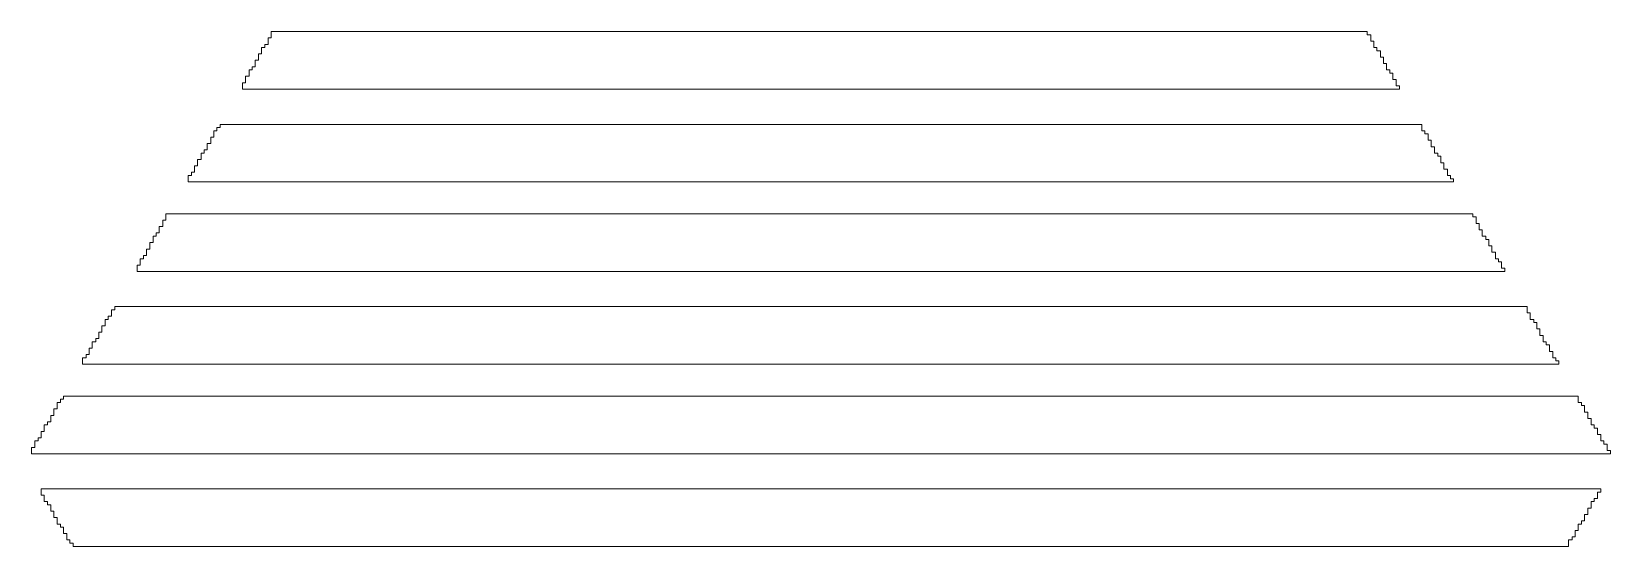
# Model space of a CAD drawing. Header units: millimetres. Extents: x 84.5 to 98.3, y -131.8 to -115.4.
# Drawn here: x 86.88 to 97.34, y -126.97 to -123.56 of the extents above; entities that cross this region are included whole.
import ezdxf

# ---------------------------------------------------------------- set-up
doc = ezdxf.new("R2010")
doc.units = ezdxf.units.MM
doc.header["$MEASUREMENT"] = 0
doc.layers.add('Layer 1', color=7, linetype='Continuous', lineweight=0)

msp = doc.modelspace()

# ---------------------------------------------------------------- linework, layer by layer
at = {"layer": 'Layer 1'}
for points, knots in [([(88.281, -123.92), (88.281, -123.92), (88.281, -123.92), (88.281, -123.92), (88.281, -123.92), (88.281, -123.898), (88.281, -123.898), (88.281, -123.898), (88.302, -123.898), (88.302, -123.898), (88.302, -123.898), (88.302, -123.877), (88.302, -123.877), (88.302, -123.877), (88.302, -123.877), (88.302, -123.877), (88.302, -123.877), (88.302, -123.856), (88.302, -123.856), (88.302, -123.856), (88.325, -123.856), (88.325, -123.856), (88.325, -123.856), (88.325, -123.835), (88.325, -123.835), (88.325, -123.835), (88.325, -123.814), (88.325, -123.814), (88.325, -123.814), (88.345, -123.814), (88.345, -123.814), (88.345, -123.814), (88.345, -123.793), (88.345, -123.793), (88.345, -123.793), (88.365, -123.793), (88.365, -123.793), (88.365, -123.793), (88.365, -123.771), (88.365, -123.771), (88.365, -123.771), (88.365, -123.771), (88.365, -123.771), (88.365, -123.771), (88.365, -123.75), (88.365, -123.75), (88.365, -123.75), (88.388, -123.75), (88.388, -123.75), (88.388, -123.75), (88.388, -123.729), (88.388, -123.729), (88.388, -123.729), (88.388, -123.708), (88.388, -123.708), (88.388, -123.708), (88.408, -123.708), (88.408, -123.708), (88.408, -123.708), (88.408, -123.687), (88.408, -123.687), (88.408, -123.687), (88.408, -123.666), (88.408, -123.666), (88.408, -123.666), (88.429, -123.666), (88.429, -123.666), (88.429, -123.666), (88.429, -123.645), (88.429, -123.645), (88.429, -123.645), (88.452, -123.645), (88.452, -123.645), (88.452, -123.645), (88.452, -123.623), (88.452, -123.623), (88.452, -123.623), (88.452, -123.623), (88.452, -123.623), (88.452, -123.623), (88.452, -123.602), (88.452, -123.602), (88.452, -123.602), (88.472, -123.602), (88.472, -123.602), (88.472, -123.602), (88.472, -123.581), (88.472, -123.581), (88.472, -123.581), (88.472, -123.56), (88.472, -123.56), (88.472, -123.56), (95.731, -123.56), (95.731, -123.56), (95.731, -123.56), (95.731, -123.581), (95.731, -123.581), (95.731, -123.581), (95.754, -123.581), (95.754, -123.581), (95.754, -123.581), (95.754, -123.602), (95.754, -123.602), (95.754, -123.602), (95.754, -123.623), (95.754, -123.623), (95.754, -123.623), (95.774, -123.623), (95.774, -123.623), (95.774, -123.623), (95.774, -123.645), (95.774, -123.645), (95.774, -123.645), (95.774, -123.645), (95.774, -123.645), (95.774, -123.645), (95.774, -123.666), (95.774, -123.666), (95.774, -123.666), (95.795, -123.666), (95.795, -123.666), (95.795, -123.666), (95.795, -123.687), (95.795, -123.687), (95.795, -123.687), (95.818, -123.687), (95.818, -123.687), (95.818, -123.687), (95.818, -123.708), (95.818, -123.708), (95.818, -123.708), (95.818, -123.729), (95.818, -123.729), (95.818, -123.729), (95.838, -123.729), (95.838, -123.729), (95.838, -123.729), (95.838, -123.75), (95.838, -123.75), (95.838, -123.75), (95.838, -123.771), (95.838, -123.771), (95.838, -123.771), (95.858, -123.771), (95.858, -123.771), (95.858, -123.771), (95.858, -123.793), (95.858, -123.793), (95.858, -123.793), (95.858, -123.793), (95.858, -123.793), (95.858, -123.793), (95.858, -123.814), (95.858, -123.814), (95.858, -123.814), (95.881, -123.814), (95.881, -123.814), (95.881, -123.814), (95.881, -123.835), (95.881, -123.835), (95.881, -123.835), (95.901, -123.835), (95.901, -123.835), (95.901, -123.835), (95.901, -123.856), (95.901, -123.856), (95.901, -123.856), (95.901, -123.877), (95.901, -123.877), (95.901, -123.877), (95.922, -123.877), (95.922, -123.877), (95.922, -123.877), (95.922, -123.898), (95.922, -123.898), (95.922, -123.898), (95.922, -123.898), (95.922, -123.898), (95.922, -123.898), (95.922, -123.92), (95.922, -123.92), (95.922, -123.92), (95.945, -123.92), (95.945, -123.92), (95.945, -123.92), (95.945, -123.941), (95.945, -123.941), (95.945, -123.941), (88.281, -123.941), (88.281, -123.941), (88.281, -123.941), (88.281, -123.92), (88.281, -123.92)], [0, 0, 0, 0, 1, 1, 1, 2, 2, 2, 3, 3, 3, 4, 4, 4, 5, 5, 5, 6, 6, 6, 7, 7, 7, 8, 8, 8, 9, 9, 9, 10, 10, 10, 11, 11, 11, 12, 12, 12, 13, 13, 13, 14, 14, 14, 15, 15, 15, 16, 16, 16, 17, 17, 17, 18, 18, 18, 19, 19, 19, 20, 20, 20, 21, 21, 21, 22, 22, 22, 23, 23, 23, 24, 24, 24, 25, 25, 25, 26, 26, 26, 27, 27, 27, 28, 28, 28, 29, 29, 29, 30, 30, 30, 31, 31, 31, 32, 32, 32, 33, 33, 33, 34, 34, 34, 35, 35, 35, 36, 36, 36, 37, 37, 37, 38, 38, 38, 39, 39, 39, 40, 40, 40, 41, 41, 41, 42, 42, 42, 43, 43, 43, 44, 44, 44, 45, 45, 45, 46, 46, 46, 47, 47, 47, 48, 48, 48, 49, 49, 49, 50, 50, 50, 51, 51, 51, 52, 52, 52, 53, 53, 53, 54, 54, 54, 55, 55, 55, 56, 56, 56, 57, 57, 57, 58, 58, 58, 59, 59, 59, 60, 60, 60, 61, 61, 61, 62, 62, 62, 63, 63, 63, 64, 64, 64, 64]), ([(87.921, -124.534), (87.921, -124.534), (87.921, -124.512), (87.921, -124.512), (87.921, -124.512), (87.944, -124.512), (87.944, -124.512), (87.944, -124.512), (87.944, -124.491), (87.944, -124.491), (87.944, -124.491), (87.964, -124.491), (87.964, -124.491), (87.964, -124.491), (87.964, -124.47), (87.964, -124.47), (87.964, -124.47), (87.964, -124.47), (87.964, -124.47), (87.964, -124.47), (87.964, -124.449), (87.964, -124.449), (87.964, -124.449), (87.984, -124.449), (87.984, -124.449), (87.984, -124.449), (87.984, -124.428), (87.984, -124.428), (87.984, -124.428), (87.984, -124.428), (87.984, -124.428), (87.984, -124.428), (87.984, -124.406), (87.984, -124.406), (87.984, -124.406), (88.007, -124.406), (88.007, -124.406), (88.007, -124.406), (88.007, -124.385), (88.007, -124.385), (88.007, -124.385), (88.007, -124.364), (88.007, -124.364), (88.007, -124.364), (88.027, -124.364), (88.027, -124.364), (88.027, -124.364), (88.027, -124.343), (88.027, -124.343), (88.027, -124.343), (88.048, -124.343), (88.048, -124.343), (88.048, -124.343), (88.048, -124.322), (88.048, -124.322), (88.048, -124.322), (88.048, -124.322), (88.048, -124.322), (88.048, -124.322), (88.048, -124.301), (88.048, -124.301), (88.048, -124.301), (88.071, -124.301), (88.071, -124.301), (88.071, -124.301), (88.071, -124.279), (88.071, -124.279), (88.071, -124.279), (88.071, -124.258), (88.071, -124.258), (88.071, -124.258), (88.091, -124.258), (88.091, -124.258), (88.091, -124.258), (88.091, -124.237), (88.091, -124.237), (88.091, -124.237), (88.091, -124.216), (88.091, -124.216), (88.091, -124.216), (88.111, -124.216), (88.111, -124.216), (88.111, -124.216), (88.111, -124.195), (88.111, -124.195), (88.111, -124.195), (88.134, -124.195), (88.134, -124.195), (88.134, -124.195), (88.134, -124.174), (88.134, -124.174), (88.134, -124.174), (96.092, -124.174), (96.092, -124.174), (96.092, -124.174), (96.092, -124.195), (96.092, -124.195), (96.092, -124.195), (96.092, -124.195), (96.092, -124.195), (96.092, -124.195), (96.092, -124.216), (96.092, -124.216), (96.092, -124.216), (96.112, -124.216), (96.112, -124.216), (96.112, -124.216), (96.112, -124.237), (96.112, -124.237), (96.112, -124.237), (96.135, -124.237), (96.135, -124.237), (96.135, -124.237), (96.135, -124.258), (96.135, -124.258), (96.135, -124.258), (96.135, -124.279), (96.135, -124.279), (96.135, -124.279), (96.155, -124.279), (96.155, -124.279), (96.155, -124.279), (96.155, -124.301), (96.155, -124.301), (96.155, -124.301), (96.155, -124.322), (96.155, -124.322), (96.155, -124.322), (96.176, -124.322), (96.176, -124.322), (96.176, -124.322), (96.176, -124.343), (96.176, -124.343), (96.176, -124.343), (96.176, -124.343), (96.176, -124.343), (96.176, -124.343), (96.176, -124.364), (96.176, -124.364), (96.176, -124.364), (96.199, -124.364), (96.199, -124.364), (96.199, -124.364), (96.199, -124.385), (96.199, -124.385), (96.199, -124.385), (96.219, -124.385), (96.219, -124.385), (96.219, -124.385), (96.219, -124.406), (96.219, -124.406), (96.219, -124.406), (96.219, -124.428), (96.219, -124.428), (96.219, -124.428), (96.239, -124.428), (96.239, -124.428), (96.239, -124.428), (96.239, -124.449), (96.239, -124.449), (96.239, -124.449), (96.239, -124.449), (96.239, -124.449), (96.239, -124.449), (96.239, -124.47), (96.239, -124.47), (96.239, -124.47), (96.262, -124.47), (96.262, -124.47), (96.262, -124.47), (96.262, -124.491), (96.262, -124.491), (96.262, -124.491), (96.262, -124.491), (96.262, -124.491), (96.262, -124.491), (96.262, -124.512), (96.262, -124.512), (96.262, -124.512), (96.282, -124.512), (96.282, -124.512), (96.282, -124.512), (96.282, -124.534), (96.282, -124.534), (96.282, -124.534), (96.303, -124.534), (96.303, -124.534), (96.303, -124.534), (96.303, -124.555), (96.303, -124.555), (96.303, -124.555), (87.921, -124.555), (87.921, -124.555), (87.921, -124.555), (87.921, -124.534), (87.921, -124.534)], [0, 0, 0, 0, 1, 1, 1, 2, 2, 2, 3, 3, 3, 4, 4, 4, 5, 5, 5, 6, 6, 6, 7, 7, 7, 8, 8, 8, 9, 9, 9, 10, 10, 10, 11, 11, 11, 12, 12, 12, 13, 13, 13, 14, 14, 14, 15, 15, 15, 16, 16, 16, 17, 17, 17, 18, 18, 18, 19, 19, 19, 20, 20, 20, 21, 21, 21, 22, 22, 22, 23, 23, 23, 24, 24, 24, 25, 25, 25, 26, 26, 26, 27, 27, 27, 28, 28, 28, 29, 29, 29, 30, 30, 30, 31, 31, 31, 32, 32, 32, 33, 33, 33, 34, 34, 34, 35, 35, 35, 36, 36, 36, 37, 37, 37, 38, 38, 38, 39, 39, 39, 40, 40, 40, 41, 41, 41, 42, 42, 42, 43, 43, 43, 44, 44, 44, 45, 45, 45, 46, 46, 46, 47, 47, 47, 48, 48, 48, 49, 49, 49, 50, 50, 50, 51, 51, 51, 52, 52, 52, 53, 53, 53, 54, 54, 54, 55, 55, 55, 56, 56, 56, 57, 57, 57, 58, 58, 58, 59, 59, 59, 60, 60, 60, 61, 61, 61, 62, 62, 62, 63, 63, 63, 64, 64, 64, 65, 65, 65, 65]), ([(87.583, -125.126), (87.583, -125.126), (87.583, -125.126), (87.583, -125.126), (87.583, -125.126), (87.583, -125.105), (87.583, -125.105), (87.583, -125.105), (87.603, -125.105), (87.603, -125.105), (87.603, -125.105), (87.603, -125.084), (87.603, -125.084), (87.603, -125.084), (87.603, -125.063), (87.603, -125.063), (87.603, -125.063), (87.626, -125.063), (87.626, -125.063), (87.626, -125.063), (87.626, -125.042), (87.626, -125.042), (87.626, -125.042), (87.646, -125.042), (87.646, -125.042), (87.646, -125.042), (87.646, -125.02), (87.646, -125.02), (87.646, -125.02), (87.646, -125.02), (87.646, -125.02), (87.646, -125.02), (87.646, -124.999), (87.646, -124.999), (87.646, -124.999), (87.667, -124.999), (87.667, -124.999), (87.667, -124.999), (87.667, -124.978), (87.667, -124.978), (87.667, -124.978), (87.667, -124.978), (87.667, -124.978), (87.667, -124.978), (87.667, -124.957), (87.667, -124.957), (87.667, -124.957), (87.69, -124.957), (87.69, -124.957), (87.69, -124.957), (87.69, -124.936), (87.69, -124.936), (87.69, -124.936), (87.69, -124.914), (87.69, -124.914), (87.69, -124.914), (87.71, -124.914), (87.71, -124.914), (87.71, -124.914), (87.71, -124.893), (87.71, -124.893), (87.71, -124.893), (87.73, -124.893), (87.73, -124.893), (87.73, -124.893), (87.73, -124.872), (87.73, -124.872), (87.73, -124.872), (87.73, -124.872), (87.73, -124.872), (87.73, -124.872), (87.73, -124.851), (87.73, -124.851), (87.73, -124.851), (87.753, -124.851), (87.753, -124.851), (87.753, -124.851), (87.753, -124.83), (87.753, -124.83), (87.753, -124.83), (87.753, -124.809), (87.753, -124.809), (87.753, -124.809), (87.773, -124.809), (87.773, -124.809), (87.773, -124.809), (87.773, -124.787), (87.773, -124.787), (87.773, -124.787), (87.773, -124.766), (87.773, -124.766), (87.773, -124.766), (96.43, -124.766), (96.43, -124.766), (96.43, -124.766), (96.43, -124.787), (96.43, -124.787), (96.43, -124.787), (96.453, -124.787), (96.453, -124.787), (96.453, -124.787), (96.453, -124.809), (96.453, -124.809), (96.453, -124.809), (96.453, -124.83), (96.453, -124.83), (96.453, -124.83), (96.473, -124.83), (96.473, -124.83), (96.473, -124.83), (96.473, -124.851), (96.473, -124.851), (96.473, -124.851), (96.473, -124.872), (96.473, -124.872), (96.473, -124.872), (96.493, -124.872), (96.493, -124.872), (96.493, -124.872), (96.493, -124.893), (96.493, -124.893), (96.493, -124.893), (96.493, -124.893), (96.493, -124.893), (96.493, -124.893), (96.493, -124.914), (96.493, -124.914), (96.493, -124.914), (96.516, -124.914), (96.516, -124.914), (96.516, -124.914), (96.516, -124.936), (96.516, -124.936), (96.516, -124.936), (96.536, -124.936), (96.536, -124.936), (96.536, -124.936), (96.536, -124.957), (96.536, -124.957), (96.536, -124.957), (96.536, -124.978), (96.536, -124.978), (96.536, -124.978), (96.557, -124.978), (96.557, -124.978), (96.557, -124.978), (96.557, -124.999), (96.557, -124.999), (96.557, -124.999), (96.557, -124.999), (96.557, -124.999), (96.557, -124.999), (96.557, -125.02), (96.557, -125.02), (96.557, -125.02), (96.58, -125.02), (96.58, -125.02), (96.58, -125.02), (96.58, -125.042), (96.58, -125.042), (96.58, -125.042), (96.58, -125.042), (96.58, -125.042), (96.58, -125.042), (96.58, -125.063), (96.58, -125.063), (96.58, -125.063), (96.6, -125.063), (96.6, -125.063), (96.6, -125.063), (96.6, -125.084), (96.6, -125.084), (96.6, -125.084), (96.62, -125.084), (96.62, -125.084), (96.62, -125.084), (96.62, -125.105), (96.62, -125.105), (96.62, -125.105), (96.62, -125.126), (96.62, -125.126), (96.62, -125.126), (96.643, -125.126), (96.643, -125.126), (96.643, -125.126), (96.643, -125.147), (96.643, -125.147), (96.643, -125.147), (87.583, -125.147), (87.583, -125.147), (87.583, -125.147), (87.583, -125.126), (87.583, -125.126)], [0, 0, 0, 0, 1, 1, 1, 2, 2, 2, 3, 3, 3, 4, 4, 4, 5, 5, 5, 6, 6, 6, 7, 7, 7, 8, 8, 8, 9, 9, 9, 10, 10, 10, 11, 11, 11, 12, 12, 12, 13, 13, 13, 14, 14, 14, 15, 15, 15, 16, 16, 16, 17, 17, 17, 18, 18, 18, 19, 19, 19, 20, 20, 20, 21, 21, 21, 22, 22, 22, 23, 23, 23, 24, 24, 24, 25, 25, 25, 26, 26, 26, 27, 27, 27, 28, 28, 28, 29, 29, 29, 30, 30, 30, 31, 31, 31, 32, 32, 32, 33, 33, 33, 34, 34, 34, 35, 35, 35, 36, 36, 36, 37, 37, 37, 38, 38, 38, 39, 39, 39, 40, 40, 40, 41, 41, 41, 42, 42, 42, 43, 43, 43, 44, 44, 44, 45, 45, 45, 46, 46, 46, 47, 47, 47, 48, 48, 48, 49, 49, 49, 50, 50, 50, 51, 51, 51, 52, 52, 52, 53, 53, 53, 54, 54, 54, 55, 55, 55, 56, 56, 56, 57, 57, 57, 58, 58, 58, 59, 59, 59, 60, 60, 60, 61, 61, 61, 62, 62, 62, 63, 63, 63, 64, 64, 64, 64]), ([(87.222, -125.74), (87.222, -125.74), (87.222, -125.719), (87.222, -125.719), (87.222, -125.719), (87.245, -125.719), (87.245, -125.719), (87.245, -125.719), (87.245, -125.698), (87.245, -125.698), (87.245, -125.698), (87.265, -125.698), (87.265, -125.698), (87.265, -125.698), (87.265, -125.677), (87.265, -125.677), (87.265, -125.677), (87.265, -125.655), (87.265, -125.655), (87.265, -125.655), (87.286, -125.655), (87.286, -125.655), (87.286, -125.655), (87.286, -125.634), (87.286, -125.634), (87.286, -125.634), (87.286, -125.613), (87.286, -125.613), (87.286, -125.613), (87.309, -125.613), (87.309, -125.613), (87.309, -125.613), (87.309, -125.592), (87.309, -125.592), (87.309, -125.592), (87.329, -125.592), (87.329, -125.592), (87.329, -125.592), (87.329, -125.571), (87.329, -125.571), (87.329, -125.571), (87.329, -125.571), (87.329, -125.571), (87.329, -125.571), (87.329, -125.55), (87.329, -125.55), (87.329, -125.55), (87.349, -125.55), (87.349, -125.55), (87.349, -125.55), (87.349, -125.528), (87.349, -125.528), (87.349, -125.528), (87.349, -125.528), (87.349, -125.528), (87.349, -125.528), (87.349, -125.507), (87.349, -125.507), (87.349, -125.507), (87.372, -125.507), (87.372, -125.507), (87.372, -125.507), (87.372, -125.486), (87.372, -125.486), (87.372, -125.486), (87.372, -125.465), (87.372, -125.465), (87.372, -125.465), (87.392, -125.465), (87.392, -125.465), (87.392, -125.465), (87.392, -125.444), (87.392, -125.444), (87.392, -125.444), (87.413, -125.444), (87.413, -125.444), (87.413, -125.444), (87.413, -125.422), (87.413, -125.422), (87.413, -125.422), (87.413, -125.422), (87.413, -125.422), (87.413, -125.422), (87.413, -125.401), (87.413, -125.401), (87.413, -125.401), (87.436, -125.401), (87.436, -125.401), (87.436, -125.401), (87.436, -125.38), (87.436, -125.38), (87.436, -125.38), (96.79, -125.38), (96.79, -125.38), (96.79, -125.38), (96.79, -125.401), (96.79, -125.401), (96.79, -125.401), (96.79, -125.401), (96.79, -125.401), (96.79, -125.401), (96.79, -125.422), (96.79, -125.422), (96.79, -125.422), (96.811, -125.422), (96.811, -125.422), (96.811, -125.422), (96.811, -125.444), (96.811, -125.444), (96.811, -125.444), (96.811, -125.444), (96.811, -125.444), (96.811, -125.444), (96.811, -125.465), (96.811, -125.465), (96.811, -125.465), (96.834, -125.465), (96.834, -125.465), (96.834, -125.465), (96.834, -125.486), (96.834, -125.486), (96.834, -125.486), (96.854, -125.486), (96.854, -125.486), (96.854, -125.486), (96.854, -125.507), (96.854, -125.507), (96.854, -125.507), (96.854, -125.528), (96.854, -125.528), (96.854, -125.528), (96.874, -125.528), (96.874, -125.528), (96.874, -125.528), (96.874, -125.55), (96.874, -125.55), (96.874, -125.55), (96.874, -125.55), (96.874, -125.55), (96.874, -125.55), (96.874, -125.571), (96.874, -125.571), (96.874, -125.571), (96.897, -125.571), (96.897, -125.571), (96.897, -125.571), (96.897, -125.592), (96.897, -125.592), (96.897, -125.592), (96.897, -125.592), (96.897, -125.592), (96.897, -125.592), (96.897, -125.613), (96.897, -125.613), (96.897, -125.613), (96.917, -125.613), (96.917, -125.613), (96.917, -125.613), (96.917, -125.634), (96.917, -125.634), (96.917, -125.634), (96.938, -125.634), (96.938, -125.634), (96.938, -125.634), (96.938, -125.655), (96.938, -125.655), (96.938, -125.655), (96.938, -125.677), (96.938, -125.677), (96.938, -125.677), (96.961, -125.677), (96.961, -125.677), (96.961, -125.677), (96.961, -125.698), (96.961, -125.698), (96.961, -125.698), (96.961, -125.698), (96.961, -125.698), (96.961, -125.698), (96.961, -125.719), (96.961, -125.719), (96.961, -125.719), (96.981, -125.719), (96.981, -125.719), (96.981, -125.719), (96.981, -125.74), (96.981, -125.74), (96.981, -125.74), (97.001, -125.74), (97.001, -125.74), (97.001, -125.74), (97.001, -125.761), (97.001, -125.761), (97.001, -125.761), (87.222, -125.761), (87.222, -125.761), (87.222, -125.761), (87.222, -125.74), (87.222, -125.74)], [0, 0, 0, 0, 1, 1, 1, 2, 2, 2, 3, 3, 3, 4, 4, 4, 5, 5, 5, 6, 6, 6, 7, 7, 7, 8, 8, 8, 9, 9, 9, 10, 10, 10, 11, 11, 11, 12, 12, 12, 13, 13, 13, 14, 14, 14, 15, 15, 15, 16, 16, 16, 17, 17, 17, 18, 18, 18, 19, 19, 19, 20, 20, 20, 21, 21, 21, 22, 22, 22, 23, 23, 23, 24, 24, 24, 25, 25, 25, 26, 26, 26, 27, 27, 27, 28, 28, 28, 29, 29, 29, 30, 30, 30, 31, 31, 31, 32, 32, 32, 33, 33, 33, 34, 34, 34, 35, 35, 35, 36, 36, 36, 37, 37, 37, 38, 38, 38, 39, 39, 39, 40, 40, 40, 41, 41, 41, 42, 42, 42, 43, 43, 43, 44, 44, 44, 45, 45, 45, 46, 46, 46, 47, 47, 47, 48, 48, 48, 49, 49, 49, 50, 50, 50, 51, 51, 51, 52, 52, 52, 53, 53, 53, 54, 54, 54, 55, 55, 55, 56, 56, 56, 57, 57, 57, 58, 58, 58, 59, 59, 59, 60, 60, 60, 61, 61, 61, 62, 62, 62, 63, 63, 63, 64, 64, 64, 65, 65, 65, 66, 66, 66, 66]), ([(86.884, -126.333), (86.884, -126.333), (86.884, -126.312), (86.884, -126.312), (86.884, -126.312), (86.905, -126.312), (86.905, -126.312), (86.905, -126.312), (86.905, -126.29), (86.905, -126.29), (86.905, -126.29), (86.905, -126.269), (86.905, -126.269), (86.905, -126.269), (86.928, -126.269), (86.928, -126.269), (86.928, -126.269), (86.928, -126.248), (86.928, -126.248), (86.928, -126.248), (86.948, -126.248), (86.948, -126.248), (86.948, -126.248), (86.948, -126.227), (86.948, -126.227), (86.948, -126.227), (86.948, -126.206), (86.948, -126.206), (86.948, -126.206), (86.968, -126.206), (86.968, -126.206), (86.968, -126.206), (86.968, -126.185), (86.968, -126.185), (86.968, -126.185), (86.968, -126.163), (86.968, -126.163), (86.968, -126.163), (86.991, -126.163), (86.991, -126.163), (86.991, -126.163), (86.991, -126.142), (86.991, -126.142), (86.991, -126.142), (87.011, -126.142), (87.011, -126.142), (87.011, -126.142), (87.011, -126.121), (87.011, -126.121), (87.011, -126.121), (87.011, -126.1), (87.011, -126.1), (87.011, -126.1), (87.032, -126.1), (87.032, -126.1), (87.032, -126.1), (87.032, -126.079), (87.032, -126.079), (87.032, -126.079), (87.032, -126.058), (87.032, -126.058), (87.032, -126.058), (87.055, -126.058), (87.055, -126.058), (87.055, -126.058), (87.055, -126.036), (87.055, -126.036), (87.055, -126.036), (87.055, -126.015), (87.055, -126.015), (87.055, -126.015), (87.075, -126.015), (87.075, -126.015), (87.075, -126.015), (87.075, -125.994), (87.075, -125.994), (87.075, -125.994), (87.095, -125.994), (87.095, -125.994), (87.095, -125.994), (87.095, -125.973), (87.095, -125.973), (87.095, -125.973), (97.128, -125.973), (97.128, -125.973), (97.128, -125.973), (97.128, -125.994), (97.128, -125.994), (97.128, -125.994), (97.128, -125.994), (97.128, -125.994), (97.128, -125.994), (97.128, -126.015), (97.128, -126.015), (97.128, -126.015), (97.151, -126.015), (97.151, -126.015), (97.151, -126.015), (97.151, -126.036), (97.151, -126.036), (97.151, -126.036), (97.171, -126.036), (97.171, -126.036), (97.171, -126.036), (97.171, -126.058), (97.171, -126.058), (97.171, -126.058), (97.171, -126.079), (97.171, -126.079), (97.171, -126.079), (97.192, -126.079), (97.192, -126.079), (97.192, -126.079), (97.192, -126.1), (97.192, -126.1), (97.192, -126.1), (97.192, -126.1), (97.192, -126.1), (97.192, -126.1), (97.192, -126.121), (97.192, -126.121), (97.192, -126.121), (97.215, -126.121), (97.215, -126.121), (97.215, -126.121), (97.215, -126.142), (97.215, -126.142), (97.215, -126.142), (97.215, -126.142), (97.215, -126.142), (97.215, -126.142), (97.215, -126.163), (97.215, -126.163), (97.215, -126.163), (97.235, -126.163), (97.235, -126.163), (97.235, -126.163), (97.235, -126.185), (97.235, -126.185), (97.235, -126.185), (97.255, -126.185), (97.255, -126.185), (97.255, -126.185), (97.255, -126.206), (97.255, -126.206), (97.255, -126.206), (97.255, -126.227), (97.255, -126.227), (97.255, -126.227), (97.278, -126.227), (97.278, -126.227), (97.278, -126.227), (97.278, -126.248), (97.278, -126.248), (97.278, -126.248), (97.278, -126.248), (97.278, -126.248), (97.278, -126.248), (97.278, -126.269), (97.278, -126.269), (97.278, -126.269), (97.298, -126.269), (97.298, -126.269), (97.298, -126.269), (97.298, -126.29), (97.298, -126.29), (97.298, -126.29), (97.319, -126.29), (97.319, -126.29), (97.319, -126.29), (97.319, -126.312), (97.319, -126.312), (97.319, -126.312), (97.319, -126.333), (97.319, -126.333), (97.319, -126.333), (97.342, -126.333), (97.342, -126.333), (97.342, -126.333), (97.342, -126.354), (97.342, -126.354), (97.342, -126.354), (86.884, -126.354), (86.884, -126.354), (86.884, -126.354), (86.884, -126.333), (86.884, -126.333)], [0, 0, 0, 0, 1, 1, 1, 2, 2, 2, 3, 3, 3, 4, 4, 4, 5, 5, 5, 6, 6, 6, 7, 7, 7, 8, 8, 8, 9, 9, 9, 10, 10, 10, 11, 11, 11, 12, 12, 12, 13, 13, 13, 14, 14, 14, 15, 15, 15, 16, 16, 16, 17, 17, 17, 18, 18, 18, 19, 19, 19, 20, 20, 20, 21, 21, 21, 22, 22, 22, 23, 23, 23, 24, 24, 24, 25, 25, 25, 26, 26, 26, 27, 27, 27, 28, 28, 28, 29, 29, 29, 30, 30, 30, 31, 31, 31, 32, 32, 32, 33, 33, 33, 34, 34, 34, 35, 35, 35, 36, 36, 36, 37, 37, 37, 38, 38, 38, 39, 39, 39, 40, 40, 40, 41, 41, 41, 42, 42, 42, 43, 43, 43, 44, 44, 44, 45, 45, 45, 46, 46, 46, 47, 47, 47, 48, 48, 48, 49, 49, 49, 50, 50, 50, 51, 51, 51, 52, 52, 52, 53, 53, 53, 54, 54, 54, 55, 55, 55, 56, 56, 56, 57, 57, 57, 58, 58, 58, 59, 59, 59, 60, 60, 60, 61, 61, 61, 62, 62, 62, 62]), ([(87.138, -126.946), (87.138, -126.946), (87.138, -126.925), (87.138, -126.925), (87.138, -126.925), (87.118, -126.925), (87.118, -126.925), (87.118, -126.925), (87.118, -126.904), (87.118, -126.904), (87.118, -126.904), (87.118, -126.883), (87.118, -126.883), (87.118, -126.883), (87.095, -126.883), (87.095, -126.883), (87.095, -126.883), (87.095, -126.862), (87.095, -126.862), (87.095, -126.862), (87.095, -126.841), (87.095, -126.841), (87.095, -126.841), (87.075, -126.841), (87.075, -126.841), (87.075, -126.841), (87.075, -126.82), (87.075, -126.82), (87.075, -126.82), (87.055, -126.82), (87.055, -126.82), (87.055, -126.82), (87.055, -126.798), (87.055, -126.798), (87.055, -126.798), (87.055, -126.777), (87.055, -126.777), (87.055, -126.777), (87.032, -126.777), (87.032, -126.777), (87.032, -126.777), (87.032, -126.756), (87.032, -126.756), (87.032, -126.756), (87.032, -126.735), (87.032, -126.735), (87.032, -126.735), (87.011, -126.735), (87.011, -126.735), (87.011, -126.735), (87.011, -126.714), (87.011, -126.714), (87.011, -126.714), (87.011, -126.693), (87.011, -126.693), (87.011, -126.693), (86.991, -126.693), (86.991, -126.693), (86.991, -126.693), (86.991, -126.671), (86.991, -126.671), (86.991, -126.671), (86.968, -126.671), (86.968, -126.671), (86.968, -126.671), (86.968, -126.65), (86.968, -126.65), (86.968, -126.65), (86.968, -126.629), (86.968, -126.629), (86.968, -126.629), (86.948, -126.629), (86.948, -126.629), (86.948, -126.629), (86.948, -126.608), (86.948, -126.608), (86.948, -126.608), (86.948, -126.587), (86.948, -126.587), (86.948, -126.587), (97.278, -126.587), (97.278, -126.587), (97.278, -126.587), (97.278, -126.608), (97.278, -126.608), (97.278, -126.608), (97.255, -126.608), (97.255, -126.608), (97.255, -126.608), (97.255, -126.629), (97.255, -126.629), (97.255, -126.629), (97.255, -126.65), (97.255, -126.65), (97.255, -126.65), (97.235, -126.65), (97.235, -126.65), (97.235, -126.65), (97.235, -126.671), (97.235, -126.671), (97.235, -126.671), (97.215, -126.671), (97.215, -126.671), (97.215, -126.671), (97.215, -126.693), (97.215, -126.693), (97.215, -126.693), (97.215, -126.693), (97.215, -126.693), (97.215, -126.693), (97.215, -126.714), (97.215, -126.714), (97.215, -126.714), (97.192, -126.714), (97.192, -126.714), (97.192, -126.714), (97.192, -126.735), (97.192, -126.735), (97.192, -126.735), (97.192, -126.756), (97.192, -126.756), (97.192, -126.756), (97.171, -126.756), (97.171, -126.756), (97.171, -126.756), (97.171, -126.777), (97.171, -126.777), (97.171, -126.777), (97.171, -126.798), (97.171, -126.798), (97.171, -126.798), (97.151, -126.798), (97.151, -126.798), (97.151, -126.798), (97.151, -126.82), (97.151, -126.82), (97.151, -126.82), (97.128, -126.82), (97.128, -126.82), (97.128, -126.82), (97.128, -126.841), (97.128, -126.841), (97.128, -126.841), (97.128, -126.841), (97.128, -126.841), (97.128, -126.841), (97.128, -126.862), (97.128, -126.862), (97.128, -126.862), (97.108, -126.862), (97.108, -126.862), (97.108, -126.862), (97.108, -126.883), (97.108, -126.883), (97.108, -126.883), (97.108, -126.904), (97.108, -126.904), (97.108, -126.904), (97.088, -126.904), (97.088, -126.904), (97.088, -126.904), (97.088, -126.925), (97.088, -126.925), (97.088, -126.925), (97.065, -126.925), (97.065, -126.925), (97.065, -126.925), (97.065, -126.946), (97.065, -126.946), (97.065, -126.946), (97.065, -126.946), (97.065, -126.946), (97.065, -126.946), (97.065, -126.968), (97.065, -126.968), (97.065, -126.968), (87.159, -126.968), (87.159, -126.968), (87.159, -126.968), (87.159, -126.946), (87.159, -126.946), (87.159, -126.946), (87.138, -126.946), (87.138, -126.946)], [0, 0, 0, 0, 1, 1, 1, 2, 2, 2, 3, 3, 3, 4, 4, 4, 5, 5, 5, 6, 6, 6, 7, 7, 7, 8, 8, 8, 9, 9, 9, 10, 10, 10, 11, 11, 11, 12, 12, 12, 13, 13, 13, 14, 14, 14, 15, 15, 15, 16, 16, 16, 17, 17, 17, 18, 18, 18, 19, 19, 19, 20, 20, 20, 21, 21, 21, 22, 22, 22, 23, 23, 23, 24, 24, 24, 25, 25, 25, 26, 26, 26, 27, 27, 27, 28, 28, 28, 29, 29, 29, 30, 30, 30, 31, 31, 31, 32, 32, 32, 33, 33, 33, 34, 34, 34, 35, 35, 35, 36, 36, 36, 37, 37, 37, 38, 38, 38, 39, 39, 39, 40, 40, 40, 41, 41, 41, 42, 42, 42, 43, 43, 43, 44, 44, 44, 45, 45, 45, 46, 46, 46, 47, 47, 47, 48, 48, 48, 49, 49, 49, 50, 50, 50, 51, 51, 51, 52, 52, 52, 53, 53, 53, 54, 54, 54, 55, 55, 55, 56, 56, 56, 57, 57, 57, 58, 58, 58, 59, 59, 59, 60, 60, 60, 61, 61, 61, 61])]:
    msp.add_open_spline(points, degree=3, knots=knots, dxfattribs=at)

doc.saveas('drawing.dxf')
